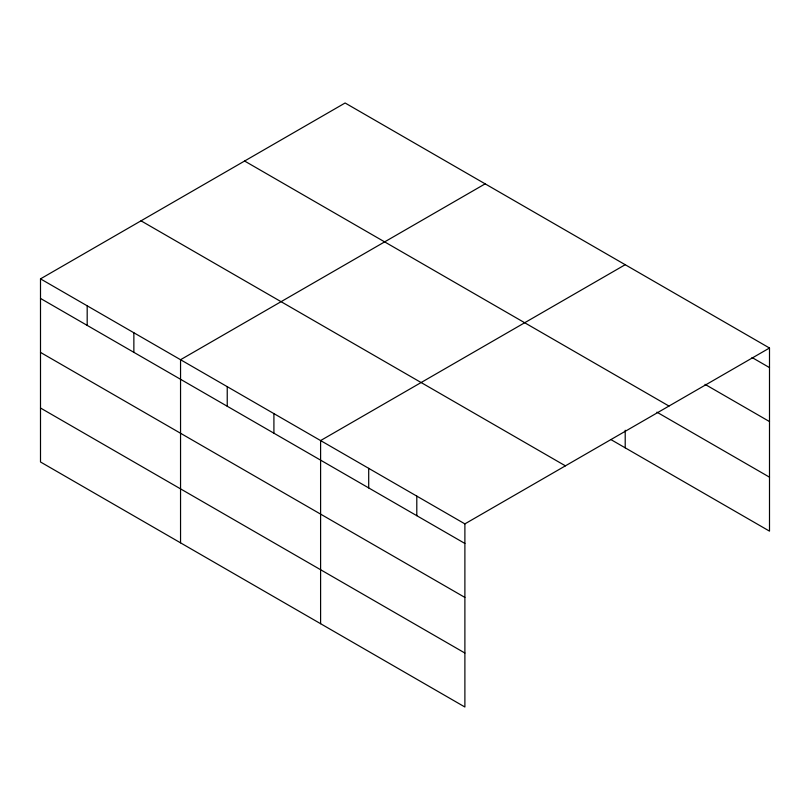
<?xml version="1.0" encoding="UTF-8"?>
<svg xmlns="http://www.w3.org/2000/svg" width="810" height="810" viewBox="0 0 810 810"><rect width="100%" height="100%" fill="white"/><g stroke="black" fill="none" stroke-linecap="round" stroke-linejoin="round"><path stroke-width="1.21" d="M40.5 278.863L464.889 523.878L464.889 707.008L40.5 461.983L40.5 278.863L345.111 102.991L769.5 348.017L769.5 531.137L611.094 439.688M485.16 183.85L180.549 359.721L180.549 542.842M625.209 264.708L320.598 440.569L320.598 623.7M464.889 523.878L769.5 348.017M752.014 357.504L769.5 367.598M705.004 384.335L769.5 421.565M244.59 161.028L668.979 406.053M656.91 412.168L769.5 477.171M141.021 220.826L565.41 465.841M40.5 298.434L464.889 543.459M40.5 352.411L464.889 597.426M40.5 408.017L464.889 653.032M625.209 430.262L625.209 447.829M416.796 496.115L416.796 515.687M368.702 468.342L368.702 487.924M273.912 413.616L273.912 433.198M227.235 386.664L227.235 406.245M133.863 332.768L133.863 352.34M87.186 305.815L87.186 325.387"/></g></svg>
